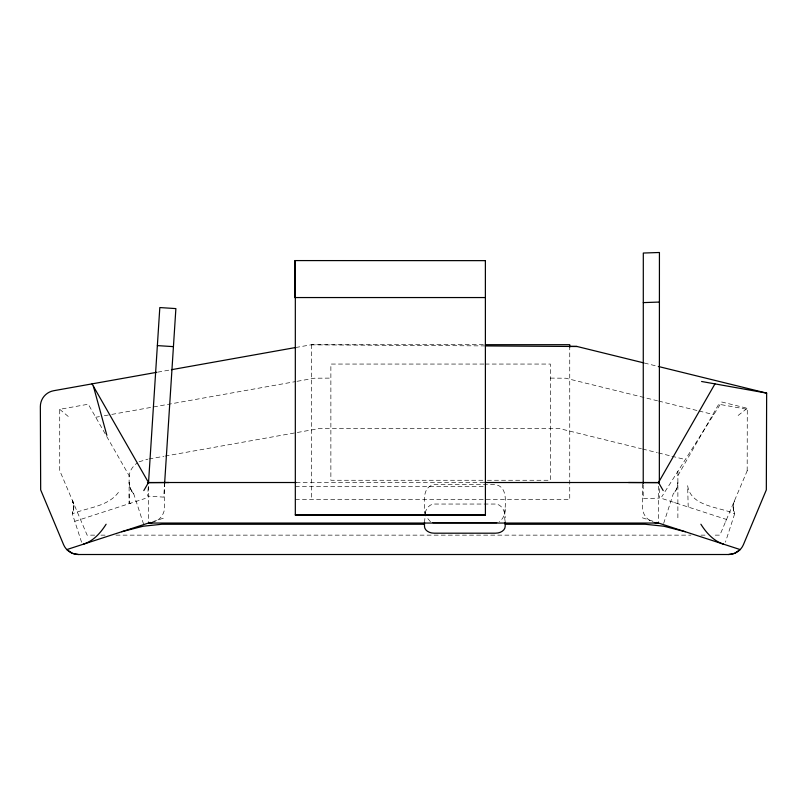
<?xml version="1.0" encoding="UTF-8"?>
<svg xmlns="http://www.w3.org/2000/svg" width="807" height="807" viewBox="0 0 807 807"><rect width="100%" height="100%" fill="white"/><g stroke="black" fill="none" stroke-linecap="round" stroke-linejoin="round"><path stroke-width="0.61" stroke-dasharray="4.04 3.03" d="M643.229 484.815L643.219 498.645L659.339 498.101L659.339 486.792M148.226 487.317L147.661 496.093L163.73 497.132L164.537 484.593M688.2 507.028L687.645 485.794C690.933 507.078 719.804 506.715 734.652 513.837L733.18 507.341L734.461 500.794A16.14 16.14 0 0 0 734.652 513.837L725.443 542.183M505.182 509.066C505.051 513.797 503.437 519.093 499.2 521.715M81.568 542.223L72.348 513.837L73.81 507.331L73.397 510.66M73.498 510.357L73.487 504.002L72.539 500.794L73.82 507.189L72.348 513.837C87.721 507.351 107.704 506.867 118.458 492.341M129.12 476.766C129.302 471.137 132.721 466.184 137.19 462.976M425.138 513.091C426.076 508.773 429.354 504.133 434.166 504.042L495.498 504.042C502.125 504.355 505.202 511.981 505.182 517.731M663.657 523.41L673.25 493.894A16.14 16.14 0 0 0 677.88 482.576A16.059 15.969 -72 0 1 673.25 493.894M725.675 521.473L726.048 520.616M726.31 519.99L726.522 519.476L661.74 498.433M747.181 470.814L747.282 408.292L721.74 402.007L661.74 496.809M747.282 470.582L719.874 535.142L712.319 535.142M677.88 475.626L718.734 404.226L747.282 409.32M738.143 415.454L747.282 408.292M295.745 347.504L311.502 344.74L484.079 344.69M139.086 461.816L147.742 459.183M74.779 521.332L145.26 498.433M130.583 503.195L129.12 503.679L129.12 475.626L88.266 404.226L59.718 409.32L59.718 470.582L87.126 535.142L94.681 535.142M152.715 521.665L164.628 517.801M157.779 372.138L170.388 369.888M95.73 417.269L99.432 416.614M104.375 415.726L110.559 414.627M111.79 414.405L295.937 381.519M297.168 381.297L314.468 378.211L330.87 378.11M148.982 458.961L163.871 456.308M165.112 456.086L318.936 428.618L483.978 428.618M483.897 364.058L330.87 364.058L330.87 480.266L483.897 480.266M485.148 364.058L550.374 364.058L550.374 480.266L485.148 480.266M550.374 378.11L565.677 378.211L657.463 400.786M485.239 428.618L559.574 428.618L641.373 448.732M296.108 482.515L484.725 482.515M295.322 486.651L485.411 486.651M295.362 499.634L569.742 499.634L569.742 346.415M100.986 535.142L106.03 535.142M116.006 535.142L690.883 535.142M700.97 535.142L706.014 535.142M311.361 344.831L484.039 345.89M644.369 363.039L657.816 366.348M658.683 401.079L697.843 410.713M699.064 411.015L713.751 414.627M642.594 449.035L657.251 452.636M658.472 452.929L670.678 455.935M671.898 456.237L685.325 459.536M674.541 502.59L675.721 502.973M642.372 517.801L654.285 521.665M430.464 521.715L426.288 516.853M59.718 409.32L68.857 416.977M131.43 490.888L133.75 493.894L130.663 489.466L129.12 482.576L129.988 487.801L133.75 493.894L143.727 524.59M425.783 515.915L424.482 509.066M72.62 500.976L73.487 504.002M129.695 486.56L129.12 482.576M733.18 507.341L733.603 510.66M129.12 493.803L129.251 503.629M677.88 471.308L677.88 520.646M658.512 486.197L658.512 521.816M642.372 483.867L642.372 506.907A16.14 16.14 0 0 0 653.327 522.19M505.182 521.413C502.771 512.021 511.345 487.448 495.498 484.674L434.166 484.674C418.319 487.448 426.893 512.021 424.482 521.413M311.502 344.69L311.502 499.634M164.628 482.657L164.628 506.907A16.14 16.14 0 0 1 153.673 522.19M148.488 486.197L148.488 521.816M72.569 500.854L73.447 503.629L72.569 500.854"/><path stroke-width="1.21" d="M643.229 483.564L643.31 253.035L659.43 252.49L659.349 481.759M148.468 483.554L159.816 307.558L175.886 308.597L164.618 483.343M658.956 481.739L658.512 482.515L663.193 490.585M714.962 383.88L658.512 482.515L484.957 482.515M143.807 490.585L148.488 482.515L92.038 383.88M106.11 524.237C100.653 532.872 93.43 541.013 83.393 544.19M150.324 522.442L66.82 549.577L72.378 553.33L78.44 554.51L728.56 554.51L734.622 553.33L740.18 549.577L656.676 522.442M121.726 531.732L143.192 526.214L161.844 524.257L424.482 524.257M156.74 372.32L53.655 390.729A16.14 16.14 0 0 0 40.35 406.617L40.673 489.879L63.582 544.675A16.14 16.14 0 0 0 78.44 554.51M171.407 369.707L295.362 347.565M496.759 522.643L432.905 522.643M643.29 302.605L659.41 302.06M485.411 260.641L294.747 260.58L294.747 297.551L485.38 297.551M485.34 344.69L569.742 344.69L569.742 347.212M569.742 346.415L576.763 346.415L643.704 362.878M148.488 482.515L296.108 482.515M147.499 482.657L168.945 482.515M659.178 482.657L628.492 482.515M295.322 514.816L485.411 514.816M505.182 524.257L645.156 524.257L663.808 526.214L685.274 531.732M485.148 345.921L577.076 346.496M157.365 345.608L173.434 346.637M701.586 381.489L766.65 393.11L766.327 489.879L743.418 544.675A16.14 16.14 0 0 1 728.56 554.51M658.31 366.469L766.65 393.11M723.607 544.19C713.57 541.013 706.347 532.872 700.89 524.237M93.4 386.25L106.857 435.336M505.182 522.089L505.182 526.346A9.684 6.849 0 0 1 495.498 533.195L434.166 533.195A9.684 6.849 0 0 1 424.482 526.346L424.482 522.089M485.38 260.58L485.411 515.169L295.322 515.169L295.322 260.641M152.664 522.492A16.14 16.14 0 0 1 148.488 523.047L658.512 523.047A16.14 16.14 0 0 1 654.336 522.492"/></g></svg>
